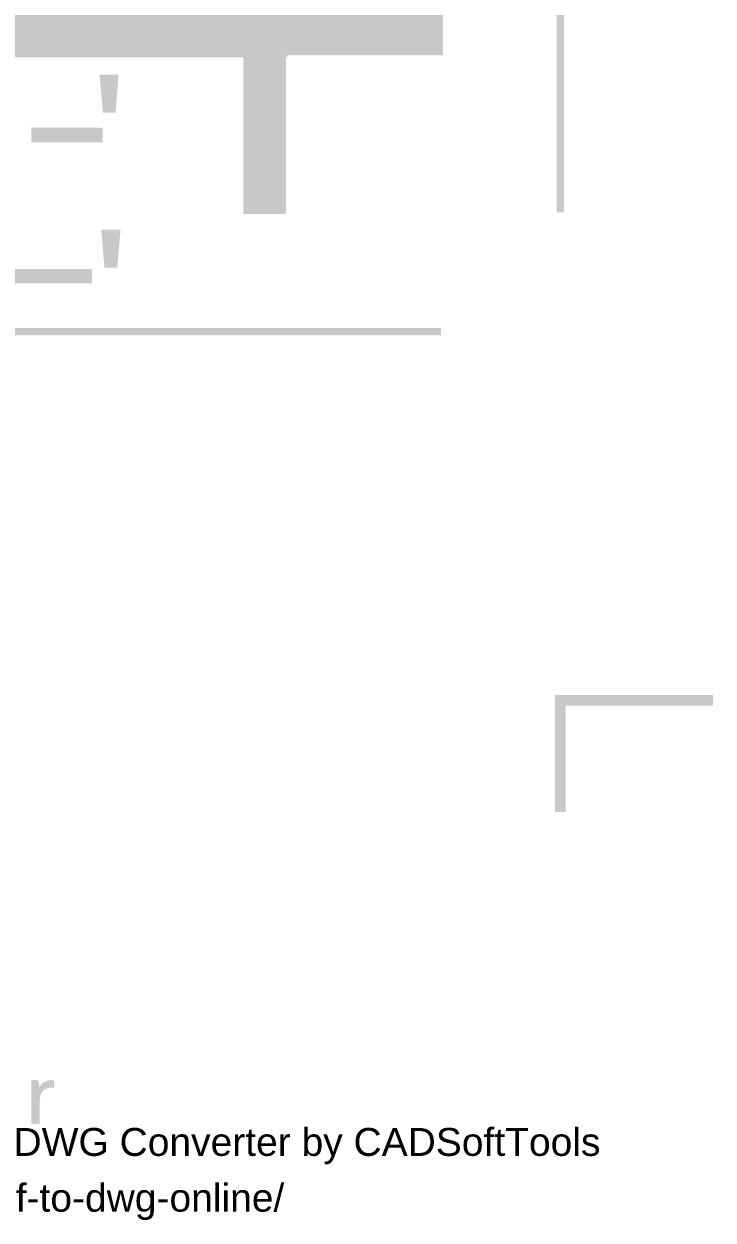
# Model space of a CAD drawing. Header units: millimetres. Extents: x 50 to 239, y 17 to 185.
# Drawn here: x 203.9 to 238.6, y 18.6 to 78.9 of the extents above; entities that cross this region are included whole.
import ezdxf

# ---------------------------------------------------------------- set-up
doc = ezdxf.new("R2010")
doc.units = ezdxf.units.MM
doc.header["$MEASUREMENT"] = 0
doc.layers.get('0').update_dxf_attribs({"linetype": 'CONTINUOUS'})
doc.layers.add('1228A00', color=7, linetype='CONTINUOUS')
doc.styles.add('1228A90', font='Arial.ttf')

# ---------------------------------------------------------------- blocks, each defined once
blk = doc.blocks.new('11F4460')
at = {"layer": '1228A00', "color": 0, "true_color": 0x000001, "style": '1228A90'}
for s, p in [('Created in Free Online PDF to DWG Converter by CADSoftTools', (0, 0)), ('http://www.cadsofttools.com/pdf-to-dwg-online/', (0, -2))]:
    blk.add_text(s, height=1, dxfattribs=at).set_placement(p)

msp = doc.modelspace()

# ---------------------------------------------------------------- hatches: boundary and pattern name
at = {"true_color": 0x000007}
for points in [[(216.838, 79.553), (216.838, 77.187), (217.185, 77.187), (217.185, 79.553)], [(224.83, 79.471), (224.83, 77.286), (225.012, 77.286), (225.012, 79.471)], [(230.738, 79.388), (230.738, 77.369), (231.102, 77.369), (231.102, 79.388)], [(202.524, 77.551), (202.524, 77.187), (212.519, 77.187), (212.519, 77.551)], [(212.519, 77.551), (212.519, 77.187), (215.15, 77.187), (215.15, 77.551)], [(214.968, 77.551), (214.968, 77.187), (217.185, 77.187), (217.185, 77.551)], [(214.968, 77.187), (214.968, 69.31), (215.15, 69.31), (215.15, 77.187)], [(216.838, 77.452), (216.838, 77.286), (225.012, 77.286), (225.012, 77.452)], [(216.921, 77.551), (216.921, 69.31), (217.103, 69.31), (217.103, 77.551)], [(230.738, 77.369), (230.738, 69.393), (231.102, 69.393), (231.102, 77.369)], [(214.968, 69.476), (214.968, 69.31), (217.103, 69.31), (217.103, 69.476)], [(202.524, 63.552), (202.524, 63.188), (212.519, 63.188), (212.519, 63.552)], [(212.519, 63.552), (212.519, 63.188), (215.051, 63.188), (215.051, 63.552)], [(215.051, 63.552), (215.051, 63.188), (217.02, 63.188), (217.02, 63.552)], [(217.02, 63.552), (217.02, 63.188), (224.913, 63.188), (224.913, 63.552)], [(230.655, 45.068), (230.655, 39.177), (231.185, 39.177), (231.185, 45.068)], [(230.655, 45.068), (230.655, 44.539), (238.614, 44.539), (238.614, 45.068)]]:
    msp.add_hatch(color=0, dxfattribs=at).paths.add_polyline_path(points)
at = {"true_color": 0xdddddd}
msp.add_hatch(color=0, dxfattribs=at).paths.add_polyline_path([(163.869, 79.388), (163.869, 77.352), (217.036, 77.352), (217.036, 79.388)])
at = {"true_color": 0xededed}
for points in [[(217.036, 79.388), (217.036, 77.352), (224.946, 77.352), (224.946, 79.388)], [(215.051, 77.352), (215.051, 69.377), (217.036, 69.377), (217.036, 77.352)]]:
    msp.add_hatch(color=0, dxfattribs=at).paths.add_polyline_path(points)
at = {"true_color": 0x0084c6}
for points in [[(207.72, 76.327), (208.68, 76.327), (208.531, 74.407), (207.886, 74.407)], [(204.295, 73.646), (206.181, 73.646), (206.181, 72.918), (204.295, 72.918)], [(205.983, 73.646), (207.886, 73.646), (207.886, 72.918), (205.983, 72.918)], [(207.803, 68.516), (208.779, 68.516), (208.614, 66.597), (207.968, 66.597)], [(202.375, 66.53), (204.278, 66.53), (204.278, 65.802), (202.375, 65.802)], [(204.08, 66.53), (205.983, 66.53), (205.983, 65.802), (204.08, 65.802)], [(205.437, 66.53), (207.34, 66.53), (207.34, 65.802), (205.437, 65.802)]]:
    msp.add_hatch(color=0, dxfattribs=at).paths.add_polyline_path(points)
at = {"true_color": 0x000007}
h = msp.add_hatch(color=0, dxfattribs=at)
edge = h.paths.add_edge_path()
edge.add_spline(control_points=[(204.295, 25.658), (204.328, 25.658), (204.345, 25.658), (204.378, 25.675), (204.378, 25.675), (204.411, 25.675), (204.444, 25.675), (204.477, 25.675), (204.477, 25.675), (204.494, 25.675), (204.527, 25.675), (204.56, 25.675), (204.56, 25.675), (204.593, 25.658), (204.626, 25.658), (204.642, 25.658), (204.642, 25.658), (204.659, 25.609), (204.659, 25.559), (204.676, 25.493), (204.676, 25.493), (204.676, 25.41), (204.692, 25.36), (204.692, 25.311), (204.692, 25.311), (204.742, 25.41), (204.824, 25.493), (204.924, 25.559), (204.924, 25.559), (205.023, 25.625), (205.139, 25.675), (205.288, 25.675), (205.288, 25.675), (205.321, 25.675), (205.337, 25.675), (205.371, 25.658), (205.371, 25.658), (205.387, 25.658), (205.404, 25.658), (205.42, 25.658), (205.42, 25.658), (205.437, 25.642), (205.437, 25.609), (205.437, 25.575), (205.437, 25.575), (205.437, 25.542), (205.437, 25.526), (205.437, 25.493), (205.437, 25.493), (205.437, 25.46), (205.437, 25.427), (205.437, 25.377), (205.437, 25.377), (205.437, 25.344), (205.42, 25.311), (205.42, 25.278), (205.42, 25.278), (205.404, 25.278), (205.371, 25.294), (205.354, 25.294), (205.354, 25.294), (205.321, 25.294), (205.304, 25.294), (205.288, 25.294), (205.288, 25.294), (205.222, 25.294), (205.139, 25.278), (205.073, 25.261), (205.073, 25.261), (205.006, 25.228), (204.94, 25.195), (204.891, 25.145), (204.891, 25.145), (204.841, 25.096), (204.791, 25.013), (204.758, 24.93), (204.758, 24.93), (204.725, 24.831), (204.709, 24.715), (204.709, 24.566)], knot_values=[0, 0, 0, 0, 0.0125, 0.0125, 0.0125, 0.0125, 0.025, 0.025, 0.025, 0.025, 0.0375, 0.0375, 0.0375, 0.0375, 0.05, 0.05, 0.05, 0.05, 0.0625, 0.0625, 0.0625, 0.0625, 0.075, 0.075, 0.075, 0.075, 0.0875, 0.0875, 0.0875, 0.0875, 0.1, 0.1, 0.1, 0.1, 0.1125, 0.1125, 0.1125, 0.1125, 0.125, 0.125, 0.125, 0.125, 0.1375, 0.1375, 0.1375, 0.1375, 0.15, 0.15, 0.15, 0.15, 0.1625, 0.1625, 0.1625, 0.1625, 0.175, 0.175, 0.175, 0.175, 0.1875, 0.1875, 0.1875, 0.1875, 0.2, 0.2, 0.2, 0.2, 0.2125, 0.2125, 0.2125, 0.2125, 0.225, 0.225, 0.225, 0.225, 0.2375, 0.2375, 0.2375, 0.2375, 1, 1, 1, 1], degree=3, periodic=0)
edge.add_line((204.709, 24.566), (204.709, 23.474))
edge.add_spline(control_points=[(204.709, 23.474), (204.676, 23.474), (204.642, 23.474), (204.609, 23.474), (204.609, 23.474), (204.576, 23.474), (204.527, 23.457), (204.51, 23.457), (204.51, 23.457), (204.477, 23.457), (204.444, 23.474), (204.394, 23.474), (204.394, 23.474), (204.361, 23.474), (204.328, 23.474), (204.295, 23.474)], knot_values=[0, 0, 0, 0, 0.0625, 0.0625, 0.0625, 0.0625, 0.125, 0.125, 0.125, 0.125, 0.1875, 0.1875, 0.1875, 0.1875, 1, 1, 1, 1], degree=3, periodic=0)
edge.add_line((204.295, 23.474), (204.295, 25.658))

# ---------------------------------------------------------------- block references
at = {"layer": '1228A00', "color": 0, "true_color": 0x000000, "xscale": 1.404935531906236, "yscale": 1.404935531906236, "zscale": 1.404935531906236}
msp.add_blockref('11F4460', (176.341, 21.857), dxfattribs=at)

doc.saveas('drawing.dxf')
